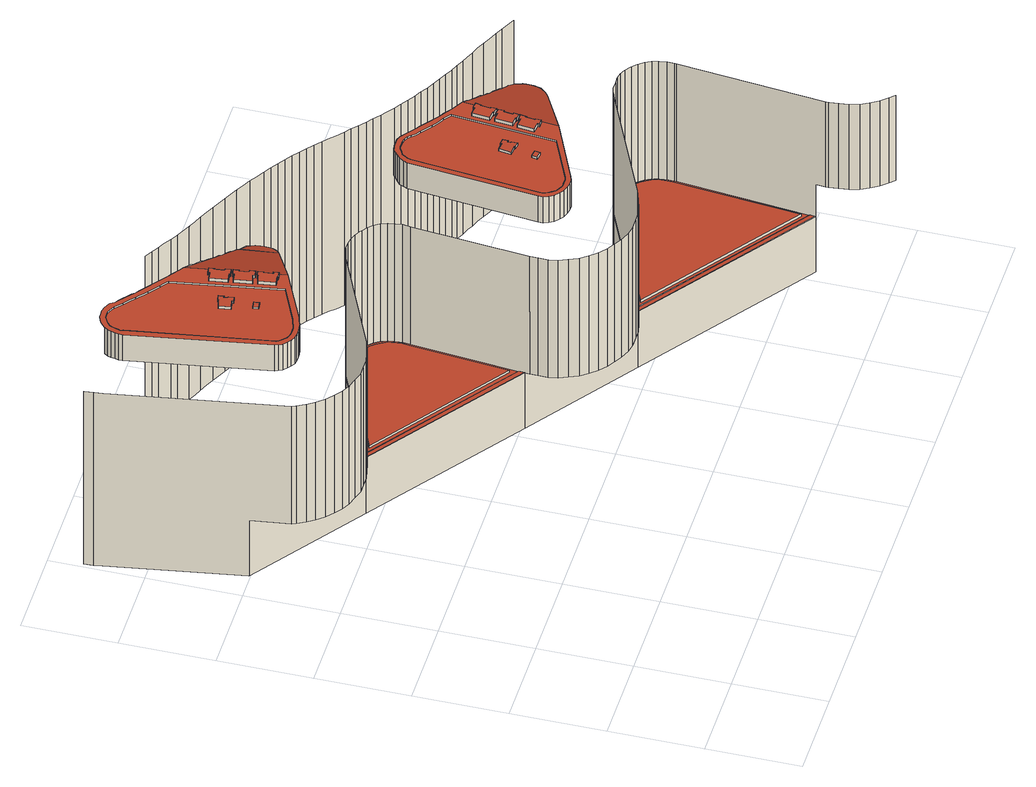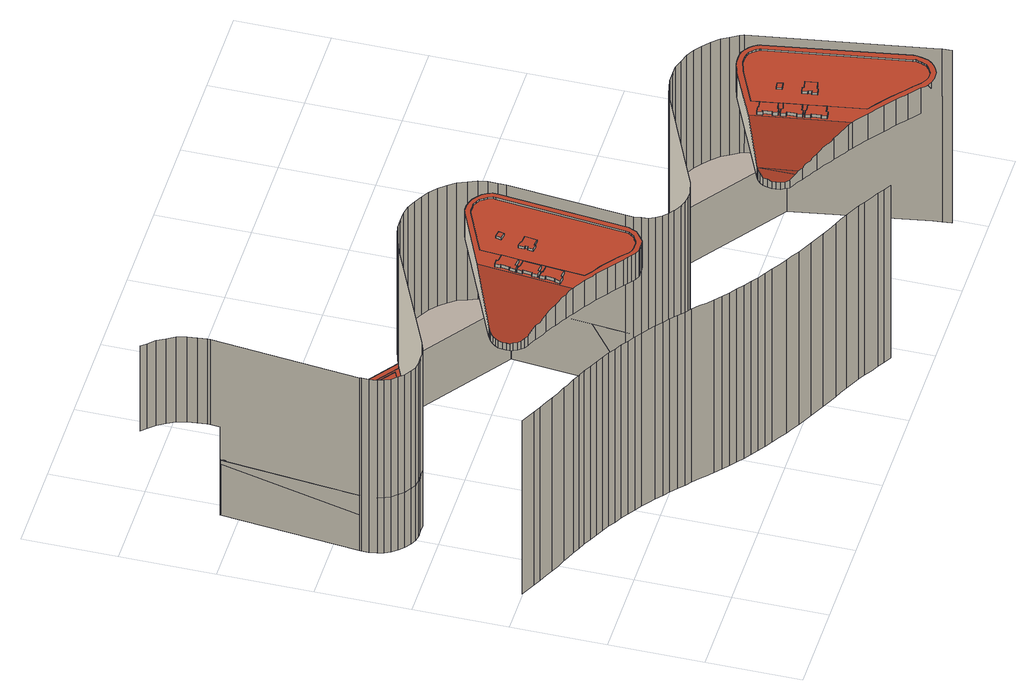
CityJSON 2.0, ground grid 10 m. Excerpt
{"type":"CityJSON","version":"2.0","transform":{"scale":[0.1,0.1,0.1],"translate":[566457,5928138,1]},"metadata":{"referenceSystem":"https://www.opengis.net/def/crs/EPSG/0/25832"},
"CityObjects":{
"building1":{"type":"Building","attributes":{"Grundfläche 2D":"8619.671251","Grundhöhe NN":"1.029"},"children":["building1-1","building1-2","building1-3","building1-4","building1-5","building1-6","building1-7","building1-8","building1-9","building1-10","building1-11","building1-12"],"geometry":[{"type":"MultiSurface","lod":"3","boundaries":[[[0,1,2,3]],[[3,2,4,5]],[[5,4,6,7]],[[7,6,8,9]],[[9,8,10,11]],[[12,13,1,0,14,15,16,17]],[[11,10,18,19]],[[19,18,20,21]],[[15,22,23,16]],[[21,20,24,25]],[[6,4,2,1,13,26,27,28,29,30,31,32,24,20,18,10,8]],[[25,24,32,33]],[[33,32,31,34]],[[35,36,37,38]],[[37,36,39,40]],[[40,39,41,42]],[[42,41,43,44]],[[45,46,47,48]],[[26,13,12,49]],[[50,51,46,45]],[[52,53,35,38]],[[43,54,55,44]],[[56,57,51,50]],[[34,31,30,58]],[[59,60,57,56]],[[54,61,62,55]],[[63,60,59,64]],[[65,63,64,66]],[[61,67,68,62]],[[48,47,69,70]],[[58,30,29,71]],[[72,65,66,73]],[[74,75,53,52]],[[67,76,77,68]],[[78,75,74,79]],[[80,72,73,81]],[[82,78,79,83]],[[84,82,83,85]],[[69,86,87,70]],[[76,88,89,77]],[[86,90,91,87]],[[92,80,81,93]],[[94,95,84,85]],[[90,96,97,91]],[[71,29,28,98]],[[96,99,100,97]],[[88,101,102,89]],[[103,92,93,104]],[[100,99,105,106]],[[106,105,107,108]],[[101,109,110,102]],[[111,103,104,112]],[[98,28,27,113]],[[96,90,86,69,47,46,51,57,60,63,65,72,80,92,103,111,114,115,116,117,118,119,120,121,122,123,124,125,126,127,128,129,130,131,132,133,134,135,136,107,105,99]],[[85,83,79,74,52,38,37,40,42,44,55,62,68,77,89,102,110,137,138,139,140,141,142,143,144,145,146,147,148,149,150,151,152,153,154,155,156,157,158,159,160,161,162,163,164,94],[108,165,166,167,168,169,170,171,172,173,174,175,176,177,178,179,180,181,182,183,184,185,186,187,112,104,93,81,73,66,64,59,56,50,45,48,70,87,91,97,100,106]],[[174,173,172,129,128,127]],[[114,111,112,187]],[[124,177,176,175,174,127,126,125]],[[188,155,154,153,152,189,190,191]],[[121,180,179,178,177,124,123,122]],[[192,193,194,189,152,151,150,149]],[[118,183,182,181,180,121,120,119]],[[195,196,197,192,149,148,147,146]],[[115,114,187,186]],[[115,186,185,184,183,118,117,116]],[[198,195,146,145,144,143,142,199,200,201]],[[202,203,204,205]],[[49,206,207,208,209,210,113,27,26]],[[26,211,212,208,207,206,49]],[[137,110,109,213,214]],[[215,199,142,141,140,139,138,216,217,218]],[[219,26,49,220]],[[221,216,138,222]],[[223,224,225,226,221,222,227,228,229,230]],[[205,204,231,232,233,234]],[[214,235,236,237,238,239,240,241,242,243,244,230,229,228,227,222,138,137]],[[245,246,247,248,249,223,230,244,243,242,241,240]],[[250,251,252,253,245,240,239,238,237,236]],[[254,255,256,257]],[[258,259,255,254]],[[257,256,260,261]],[[262,263,259,258]],[[261,260,264,265]],[[214,213,266,267]],[[268,269,263,262]],[[270,235,214]],[[266,271,272,267]],[[265,264,273,274]],[[275,276,207,208]],[[232,277,278,233]],[[271,279,280,272]],[[281,209,208,207,276,275]],[[282,283,284,285,250,236,235,270,286,287]],[[274,273,288,289]],[[290,291,292,293,294,287,286,270,214,267,272,280]],[[279,295,290,280]],[[219,296,297,298,299,300,301,302,303,304,305,306,307,308,309,275,208,212,211,26],[233,278,310,311,312,313,314,315,316,317,318,319,320,321,322,202,205,234]],[[290,295,323,291]],[[277,324,310,278]],[[309,325,276,275]],[[294,326,282,287]],[[291,323,327,292]],[[289,288,328,329]],[[293,330,326,294]],[[331,281,275,276,325,309]],[[332,333,334,335]],[[292,327,330,293]],[[324,336,311,310]],[[333,337,338,334]],[[308,339,325,309]],[[329,328,340,341]],[[342,331,309,325,339,308]],[[277,232,231,204,203,343,344,345,346,347,348,349,350,351,352,353,336,324]],[[264,260,256,255,259,263,269,219,354,355,356,357,358,359,360,340,328,288,273]],[[336,353,312,311]],[[220,219,269,268,361,297,362]],[[296,219,220,362,297]],[[307,363,339,308]],[[343,203,202,322]],[[364,342,308,339,363,307]],[[341,340,360,365]],[[338,337,366,367,368,369]],[[312,353,352,313]],[[306,370,363,307]],[[371,364,307,363,370,306]],[[313,352,351,350,315,314]],[[365,360,359,372]],[[367,373,374,368]],[[306,305,304,375,376,370]],[[304,377,378,371,306,370,376,375]],[[350,349,316,315]],[[349,348,317,316]],[[303,379,375,304]],[[321,344,343,322]],[[380,377,304,375,379,303]],[[320,345,344,321]],[[372,359,358,381]],[[317,348,347,318]],[[374,373,382,383,384,385]],[[319,346,345,320]],[[318,347,346,319]],[[302,386,379,303]],[[387,380,303,379,386,302]],[[361,388,298,389,362,297]],[[297,362,389,298]],[[390,391,392,393]],[[394,390,393,395]],[[301,396,386,302]],[[388,397,299,398,389,298]],[[399,387,302,386,396,301]],[[391,400,401,392]],[[298,389,398,299]],[[300,402,396,301]],[[397,403,300,402,398,299]],[[403,399,301,396,402,300]],[[299,398,402,300]],[[401,400,404,405]],[[354,219,220,406]],[[381,358,357,407]],[[408,409,410,411]],[[404,412,413,405]],[[410,409,414,415]],[[416,408,411,417]],[[418,416,417,419]],[[384,383,420,421,422,423]],[[412,424,425,413]],[[426,427,418,419]],[[428,429,427,426]],[[407,357,356,430]],[[425,424,431,432]],[[433,434,429,428]],[[432,431,435,436]],[[437,438,434,433]],[[422,421,439,440,441,442]],[[430,356,355,443]],[[435,444,445,436]],[[446,438,437,447]],[[414,448,449,415]],[[450,394,395,451]],[[452,443,355,354,453]],[[441,440,454,455,456,457]],[[406,458,459,460,461,452,453,354]],[[456,455,462,463,464,465]],[[450,451,466,467]],[[468,467,466,469]],[[448,470,471,449]],[[472,446,447,473]],[[470,474,475,471]],[[476,468,469,477]],[[464,463,478,479,480,481]],[[475,474,482,483]],[[484,476,477,485]],[[470,448,414,409,408,416,418,427,429,434,438,446,472,486,487,488,489,490,491,492,493,494,495,496,497,498,499,500,501,502,503,482,474]],[[483,482,503,504]],[[505,506,484,485]],[[503,502,507,504]],[[406,354,459,508,509,458]],[[480,479,510,511,512,513]],[[469,466,451,395,393,392,401,405,413,425,432,436,445,514,515,516,517,518,519,520,521,522,523,524,525,526,527,528,529,530,531,532,533,534,505,485,477],[507,535,536,537,538,539,540,541,542,543,544,545,546,547,548,549,550,473,447,437,433,428,426,419,417,411,410,415,449,471,475,483,504]],[[502,501,535,507]],[[534,551,506,505]],[[501,500,536,535]],[[533,552,551,534]],[[511,553,554,512]],[[536,500,499,537]],[[458,509,508,555,461,460,459]],[[556,552,533,532]],[[537,499,498,538]],[[553,557,558,554]],[[531,559,556,532]],[[538,498,497,539]],[[539,497,496,540]],[[530,560,559,531]],[[557,561,562,558]],[[529,563,560,530]],[[542,541,540,496,495,494]],[[550,486,472,473]],[[564,563,529,528]],[[561,565,566,562]],[[528,527,526,567,568,564]],[[491,545,544,543,542,494,493,492]],[[569,570,571,572]],[[565,573,574,566]],[[526,525,524,575,576,567]],[[573,577,578,574]],[[514,445,444,579,580]],[[488,548,547,546,545,491,490,489]],[[577,581,582,578]],[[575,524,523,522,521,583,584,585]],[[586,354,406,587]],[[549,548,488,487,486,550]],[[581,588,589,582]],[[583,521,520,519,518,590,591,592]],[[593,572,571,594]],[[595,589,588,596,597,598,599,600]],[[590,518,517,516,515,601,602,603]],[[598,604,605,599]],[[604,606,607,605]],[[608,609,601,515,610,611]],[[606,612,613,607]],[[612,614,615,613]],[[616,617,618,608,611,619,620,621]],[[614,622,623,615]],[[624,625,626,616,621,627,628,629]],[[630,631,632,633]],[[634,635,631,630]],[[623,622,636,637,638,639]],[[633,632,640,641]],[[642,643,635,634]],[[641,640,644,645]],[[646,647,643,642]],[[648,649,650,651,652,653,654,655,656,657,658,629,628,627,621,620,619,611,610,515,514,580,659,660,661,662,663,664]],[[645,644,665,666]],[[667,668,669,624,629,658,657,656]],[[637,670,671,638]],[[580,579,672,659]],[[666,665,673,674]],[[659,672,675,660]],[[670,676,677,671]],[[660,675,678,661]],[[679,680,681,667,656,655,654,653]],[[682,683,509,508]],[[569,684,685,570]],[[686,555,508,509,683,682]],[[661,678,687,662]],[[676,688,689,677]],[[690,691,692,693,694,695,696,697,698,699,700,701,702,682,508,459,354,586,703],[570,685,704,705,706,707,708,709,710,711,712,713,714,715,716,594,571]],[[687,717,663,662]],[[718,679,653,652]],[[663,717,719,664]],[[651,720,718,652]],[[688,721,722,689]],[[684,723,704,685]],[[702,724,683,682]],[[719,725,726,664]],[[726,648,664]],[[650,727,720,651]],[[728,686,682,683,724,702]],[[725,729,648,726]],[[730,727,650,649]],[[729,730,649,648]],[[716,731,593,594]],[[587,586,732,733,647,646,734,690,735]],[[721,736,737,722]],[[723,738,705,704]],[[701,739,724,702]],[[740,728,702,724,739,701]],[[703,586,587,735,690]],[[736,741,742,737]],[[723,684,569,572,593,731,743,744,745,746,747,748,749,750,751,752,738]],[[738,752,706,705]],[[700,753,739,701]],[[754,740,701,739,753,700]],[[741,755,756,742]],[[752,751,707,706]],[[699,757,753,700]],[[758,754,700,753,757,699]],[[755,759,760,756]],[[707,751,750,708]],[[698,761,757,699]],[[762,758,699,757,761,698]],[[708,750,749,709]],[[759,763,764,760]],[[697,765,761,698]],[[766,762,698,761,765,697]],[[709,749,748,710]],[[715,743,731,716]],[[748,747,711,710]],[[714,744,743,715]],[[696,767,765,697]],[[763,768,769,764]],[[770,766,697,765,767,696]],[[713,745,744,714]],[[711,747,746,712]],[[712,746,745,713]],[[734,771,691,772,735,690]],[[690,735,772,691]],[[695,773,767,696]],[[774,770,696,767,773,695]],[[771,775,692,776,772,691]],[[691,772,776,692]],[[694,777,773,695]],[[775,778,693,779,776,692]],[[780,774,695,773,777,694]],[[692,776,779,693]],[[693,779,777,694]],[[778,780,694,777,779,693]],[[768,781,782,769]],[[782,781,783,784,785,786]],[[785,784,787,788,789,790]],[[789,788,791,792,793,794]],[[792,795,796,793]],[[796,795,797,798,799,800]]],"semantics":{"surfaces":[{"type":"WallSurface"},{"type":"OuterCeilingSurface"},{"type":"RoofSurface"}],"values":[0,0,0,0,0,0,0,0,0,0,1,0,0,0,0,0,0,0,0,0,0,0,0,0,0,0,0,0,0,0,0,0,0,0,0,0,0,0,0,0,0,0,0,0,0,0,0,0,0,0,0,0,0,2,2,0,0,0,0,0,0,0,0,0,0,0,0,0,0,0,0,0,0,0,0,2,0,0,0,0,0,0,0,0,0,2,0,0,0,0,0,0,0,0,2,0,2,0,0,0,0,0,0,0,0,0,0,0,0,0,0,0,2,1,0,0,0,0,0,0,0,0,0,0,0,0,0,0,0,0,0,0,0,0,0,0,0,0,0,0,0,0,0,0,0,0,0,0,0,0,0,0,0,0,0,0,0,0,0,0,0,0,0,0,0,0,0,0,0,0,0,0,0,0,0,0,0,0,0,0,0,0,0,0,0,0,0,0,0,0,0,0,2,0,0,0,0,0,2,0,0,0,0,0,0,0,0,0,0,0,0,0,0,0,0,0,0,0,0,0,0,0,0,0,0,0,0,0,0,0,0,0,0,0,0,0,0,0,0,0,0,0,0,0,0,0,0,0,0,0,0,2,0,0,0,0,0,0,0,0,0,0,0,0,0,0,2,0,0,0,0,0,0,0,0,2,0,0,0,0,0,0,0,0,0,0,0,0,0,2,0,0,0,0,0,0,0,0,0,0,0,0,0,0,0,0,0,0,0,0,0,0,0,0,0,0,0,0,0,0,0,0,0,0,0,0,0,0,0,0,0,0,0]}}]},
"building1-1":{"type":"BuildingInstallation","parents":["building1"],"geometry":[{"type":"MultiSurface","lod":"3","boundaries":[[[801,802,803,804]],[[804,803,805,806]],[[803,802,807,805]],[[801,804,806,808]],[[802,801,808,807]]],"semantics":{"surfaces":[{"type":"RoofSurface"},{"type":"WallSurface"}],"values":[0,1,1,1,1]}}]},
"building1-2":{"type":"BuildingInstallation","parents":["building1"],"geometry":[{"type":"MultiSurface","lod":"3","boundaries":[[[809,810,811,812,813,814,815,816,817,818,819,820]],[[813,812,821,822]],[[814,813,822,823]],[[815,814,823,824]],[[816,815,824,825]],[[817,816,825,826]],[[818,817,826,827]],[[819,818,827,828]],[[820,819,828,829]],[[809,820,829,830]],[[810,809,830,831]],[[811,810,831,832]],[[812,811,832,821]]],"semantics":{"surfaces":[{"type":"RoofSurface"},{"type":"WallSurface"}],"values":[0,1,1,1,1,1,1,1,1,1,1,1,1]}}]},
"building1-3":{"type":"BuildingInstallation","parents":["building1"],"geometry":[{"type":"MultiSurface","lod":"3","boundaries":[[[833,834,835,836,837,838,839,840,841,842,843,844]],[[845,846,844,843]],[[846,847,833,844]],[[837,836,848,849]],[[849,850,838,837]],[[850,851,839,838]],[[851,852,840,839]],[[852,853,841,840]],[[853,854,842,841]],[[854,845,843,842]],[[847,855,834,833]],[[855,856,835,834]],[[836,835,856,848]]],"semantics":{"surfaces":[{"type":"RoofSurface"},{"type":"WallSurface"}],"values":[0,1,1,1,1,1,1,1,1,1,1,1,1]}}]},
"building1-4":{"type":"BuildingInstallation","parents":["building1"],"geometry":[{"type":"MultiSurface","lod":"3","boundaries":[[[857,858,859,860,861,862,863,864,865,866,867,868]],[[869,870,868,867]],[[871,872,861,860]],[[862,861,872,873]],[[873,874,863,862]],[[874,875,864,863]],[[875,876,865,864]],[[876,877,866,865]],[[877,869,867,866]],[[870,878,857,868]],[[878,879,858,857]],[[879,880,859,858]],[[860,859,880,871]]],"semantics":{"surfaces":[{"type":"RoofSurface"},{"type":"WallSurface"}],"values":[0,1,1,1,1,1,1,1,1,1,1,1,1]}}]},
"building1-5":{"type":"BuildingInstallation","parents":["building1"],"geometry":[{"type":"MultiSurface","lod":"3","boundaries":[[[881,882,883,884,885,886,887,888,889,890,891,892]],[[893,894,885,884]],[[886,885,894,895]],[[895,896,887,886]],[[896,897,888,887]],[[897,898,889,888]],[[898,899,890,889]],[[899,900,891,890]],[[900,901,892,891]],[[901,902,881,892]],[[882,881,902,903]],[[903,904,883,882]],[[904,893,884,883]]],"semantics":{"surfaces":[{"type":"RoofSurface"},{"type":"WallSurface"}],"values":[0,1,1,1,1,1,1,1,1,1,1,1,1]}}]},
"building1-6":{"type":"BuildingInstallation","parents":["building1"],"geometry":[{"type":"MultiSurface","lod":"3","boundaries":[[[905,906,907,908]],[[908,907,296,211]],[[211,26,905,908]],[[219,906,905,26]],[[906,219,296,907]]],"semantics":{"surfaces":[{"type":"RoofSurface"},{"type":"WallSurface"}],"values":[0,1,1,1,1]}}]},
"building1-7":{"type":"BuildingInstallation","parents":["building1"],"geometry":[{"type":"MultiSurface","lod":"3","boundaries":[[[909,910,911,912]],[[911,910,913,914]],[[910,909,915,913]],[[912,911,914,916]],[[909,912,916,915]]],"semantics":{"surfaces":[{"type":"RoofSurface"},{"type":"WallSurface"}],"values":[0,1,1,1,1]}}]},
"building1-8":{"type":"BuildingInstallation","parents":["building1"],"geometry":[{"type":"MultiSurface","lod":"3","boundaries":[[[917,918,919,920,921,922,923,924,925,926,927,928]],[[928,927,929,930]],[[921,920,931,932]],[[922,921,932,933]],[[923,922,933,934]],[[924,923,934,935]],[[925,924,935,936]],[[926,925,936,937]],[[927,926,937,929]],[[917,928,930,938]],[[918,917,938,939]],[[919,918,939,940]],[[920,919,940,931]]],"semantics":{"surfaces":[{"type":"RoofSurface"},{"type":"WallSurface"}],"values":[0,1,1,1,1,1,1,1,1,1,1,1,1]}}]},
"building1-9":{"type":"BuildingInstallation","parents":["building1"],"geometry":[{"type":"MultiSurface","lod":"3","boundaries":[[[941,942,943,944,945,946,947,948,949,950,951,952]],[[953,954,945,944]],[[954,955,946,945]],[[955,956,947,946]],[[948,947,956,957]],[[957,958,949,948]],[[958,959,950,949]],[[959,960,951,950]],[[960,961,952,951]],[[961,962,941,952]],[[942,941,962,963]],[[963,964,943,942]],[[964,953,944,943]]],"semantics":{"surfaces":[{"type":"RoofSurface"},{"type":"WallSurface"}],"values":[0,1,1,1,1,1,1,1,1,1,1,1,1]}}]},
"building1-10":{"type":"BuildingInstallation","parents":["building1"],"geometry":[{"type":"MultiSurface","lod":"3","boundaries":[[[732,965,966,460,453]],[[586,703,965,732]],[[459,460,966,965,703,967]],[[460,459,354,453]],[[354,586,732,453]]],"semantics":{"surfaces":[{"type":"RoofSurface"},{"type":"WallSurface"}],"values":[0,1,1,1,1]}}]},
"building1-11":{"type":"BuildingInstallation","parents":["building1"],"geometry":[{"type":"MultiSurface","lod":"3","boundaries":[[[968,969,970,971,972,973,974,975,976,977,978,979]],[[980,981,972,971]],[[973,972,981,982]],[[982,983,974,973]],[[983,984,975,974]],[[984,985,976,975]],[[985,986,977,976]],[[986,987,978,977]],[[987,988,979,978]],[[988,989,968,979]],[[989,990,969,968]],[[990,991,970,969]],[[971,970,991,980]]],"semantics":{"surfaces":[{"type":"RoofSurface"},{"type":"WallSurface"}],"values":[0,1,1,1,1,1,1,1,1,1,1,1,1]}}]},
"building1-12":{"type":"BuildingInstallation","parents":["building1"],"geometry":[{"type":"MultiSurface","lod":"3","boundaries":[[[992,993,994,995,996,997,998,999,1000,1001,1002,1003]],[[996,995,1004,1005]],[[997,996,1005,1006]],[[1006,1007,998,997]],[[1007,1008,999,998]],[[1008,1009,1000,999]],[[1009,1010,1001,1000]],[[1010,1011,1002,1001]],[[1011,1012,1003,1002]],[[1012,1013,992,1003]],[[1013,1014,993,992]],[[1014,1015,994,993]],[[1015,1004,995,994]]],"semantics":{"surfaces":[{"type":"RoofSurface"},{"type":"WallSurface"}],"values":[0,1,1,1,1,1,1,1,1,1,1,1,1]}}]}
},
"vertices":[
[37,460,228],[37,460,73],[39,456,73],[39,456,228],[44,447,73],[44,447,228],[49,439,73],[49,439,228],[56,431,73],[56,431,228],[64,424,73],[64,424,228],[31,502,0],[31,502,73],[7,645,228],[6,654,228],[6,654,0],[7,645,0],[72,418,73],[72,418,228],[81,413,73],[81,413,228],[5,664,228],[5,664,0],[91,410,73],[91,410,228],[151,415,73],[149,414,73],[141,411,73],[132,409,73],[122,407,73],[111,407,73],[101,407,73],[101,407,228],[111,407,228],[84,490,228],[85,487,228],[85,487,262],[84,490,262],[87,483,228],[87,483,262],[91,479,228],[91,479,262],[95,476,228],[95,476,262],[90,490,262],[90,490,260],[90,491,260],[90,491,262],[151,415,0],[92,487,262],[92,487,260],[59,639,262],[59,639,228],[99,474,228],[99,474,262],[95,484,262],[95,484,260],[122,407,228],[98,481,262],[98,481,260],[104,473,228],[104,473,262],[101,480,260],[101,480,262],[105,479,260],[105,479,262],[109,473,228],[109,473,262],[66,640,260],[66,640,262],[132,409,228],[109,479,260],[109,479,262],[59,643,262],[59,643,228],[114,473,228],[114,473,262],[60,647,228],[60,647,262],[113,479,260],[113,479,262],[61,651,228],[61,651,262],[62,655,228],[62,655,262],[65,643,260],[65,643,262],[119,474,228],[119,474,262],[66,646,260],[66,646,262],[117,480,260],[117,480,262],[65,659,262],[65,659,228],[67,649,260],[67,649,262],[141,411,228],[68,652,260],[68,652,262],[124,476,228],[124,476,262],[121,482,260],[121,482,262],[69,655,260],[69,655,262],[72,657,260],[72,657,262],[128,477,228],[128,477,262],[125,483,260],[125,483,262],[149,414,228],[167,502,260],[148,616,260],[147,617,260],[143,620,260],[139,623,260],[135,626,260],[131,629,260],[127,632,260],[123,635,260],[120,638,260],[116,641,260],[112,645,260],[108,648,260],[104,651,260],[100,655,260],[97,658,260],[95,659,260],[91,661,260],[88,662,260],[84,662,260],[80,662,260],[77,660,260],[74,659,260],[188,505,262],[172,607,262],[167,610,262],[163,613,262],[159,616,262],[155,619,262],[151,622,262],[147,625,262],[143,628,262],[139,631,262],[135,634,262],[131,637,262],[127,640,262],[123,643,262],[120,646,262],[116,649,262],[112,653,262],[108,656,262],[104,659,262],[101,663,262],[98,665,262],[93,667,262],[88,668,262],[83,668,262],[79,668,262],[75,666,262],[71,664,262],[68,662,262],[74,659,262],[77,660,262],[80,662,262],[84,662,262],[88,662,262],[91,661,262],[95,659,262],[97,658,262],[100,655,262],[104,651,262],[108,648,262],[112,645,262],[116,641,262],[120,638,262],[123,635,262],[127,632,262],[131,629,262],[135,626,262],[139,623,262],[143,620,262],[147,617,262],[148,616,262],[167,502,262],[104,659,228],[116,649,228],[112,653,228],[108,656,228],[127,640,228],[123,643,228],[120,646,228],[139,631,228],[135,634,228],[131,637,228],[143,628,228],[155,619,228],[151,622,228],[147,625,228],[311,312,73],[311,312,76],[166,416,76],[166,416,73],[261,465,0],[263,466,0],[263,466,73],[263,466,228],[261,465,228],[156,417,73],[261,465,73],[239,528,228],[239,528,242],[159,616,228],[172,607,228],[167,610,228],[163,613,228],[314,297,73],[314,297,0],[176,604,228],[176,604,261],[192,594,228],[188,597,228],[184,599,228],[180,602,228],[180,602,260],[184,599,258],[188,597,257],[192,594,256],[263,460,76],[265,461,76],[265,461,73],[263,460,73],[233,569,242],[229,572,243],[225,574,245],[221,577,246],[216,579,247],[212,582,249],[208,584,250],[204,586,252],[200,589,253],[196,592,254],[212,582,228],[208,584,228],[204,586,228],[200,589,228],[196,592,228],[229,572,228],[225,574,228],[221,577,228],[216,579,228],[316,263,228],[316,263,73],[320,254,73],[320,254,228],[314,273,228],[314,273,73],[324,244,73],[324,244,228],[314,283,228],[314,283,73],[330,236,73],[330,236,228],[242,530,228],[242,530,241],[314,292,228],[314,292,73],[237,567,240],[245,533,228],[245,533,240],[337,228,73],[337,228,228],[270,468,73],[270,468,0],[272,463,76],[272,463,73],[248,537,228],[248,537,238],[270,468,228],[245,563,228],[241,565,228],[237,567,228],[233,569,228],[241,565,239],[245,563,238],[345,221,73],[345,221,228],[249,541,238],[250,546,237],[250,550,237],[249,555,237],[247,559,237],[249,541,228],[315,303,73],[326,417,73],[327,425,73],[326,433,73],[325,440,73],[322,447,73],[318,453,73],[313,458,73],[307,462,73],[306,463,73],[299,467,73],[292,469,73],[285,470,73],[278,470,73],[278,465,73],[285,465,73],[291,464,73],[297,462,73],[303,458,73],[304,458,73],[310,454,73],[314,449,73],[317,444,73],[320,439,73],[321,432,73],[322,425,73],[321,417,73],[250,546,228],[278,465,76],[278,470,0],[247,559,228],[250,550,228],[353,216,73],[353,216,228],[249,555,228],[278,470,228],[215,658,228],[223,654,228],[223,654,0],[215,658,0],[285,465,76],[230,649,228],[230,649,0],[285,470,0],[362,211,73],[362,211,228],[285,470,228],[321,417,76],[322,425,76],[321,432,76],[320,439,76],[317,444,76],[314,449,76],[310,454,76],[304,458,76],[303,458,76],[297,462,76],[291,464,76],[431,213,73],[422,210,73],[413,207,73],[403,205,73],[393,205,73],[382,205,73],[372,207,73],[326,417,228],[326,417,0],[292,469,0],[292,469,228],[372,207,228],[238,645,228],[246,640,228],[246,640,0],[238,645,0],[299,467,0],[299,467,228],[382,205,228],[253,636,228],[253,636,0],[307,462,0],[306,463,0],[307,462,228],[306,463,228],[313,458,0],[313,458,228],[393,205,228],[261,632,228],[269,628,228],[269,628,0],[261,632,0],[318,453,0],[318,453,228],[327,425,228],[327,425,0],[366,292,228],[368,287,228],[368,287,262],[366,292,262],[366,297,228],[366,297,262],[322,447,0],[326,433,228],[326,433,0],[322,447,228],[371,282,228],[371,282,262],[325,440,0],[325,440,228],[376,278,228],[376,278,262],[431,213,0],[403,205,228],[374,289,260],[372,294,260],[372,294,262],[374,289,262],[380,275,228],[380,275,262],[372,297,260],[372,297,262],[376,286,260],[376,286,262],[379,282,260],[379,282,262],[277,624,228],[285,621,228],[285,621,0],[277,624,0],[386,273,228],[386,273,262],[383,280,262],[383,280,260],[387,278,262],[387,278,260],[413,207,228],[391,272,228],[391,272,262],[392,278,262],[392,278,260],[397,272,228],[397,272,262],[396,278,262],[396,278,260],[294,617,228],[302,613,228],[302,613,0],[294,617,0],[422,210,228],[402,274,228],[402,274,262],[400,279,260],[400,279,262],[386,433,260],[386,433,262],[380,435,228],[380,435,262],[431,213,228],[431,213,74],[310,609,228],[318,605,228],[318,605,0],[310,609,0],[436,215,0],[436,215,73],[436,215,74],[436,215,228],[326,601,228],[334,597,228],[334,597,0],[326,601,0],[382,439,262],[382,439,228],[384,444,228],[384,444,262],[387,437,260],[387,437,262],[451,302,260],[451,302,262],[389,440,260],[389,440,262],[388,447,228],[388,447,262],[342,592,228],[350,588,228],[350,588,0],[342,592,0],[391,443,260],[391,443,262],[392,450,228],[392,450,262],[461,412,260],[457,415,260],[453,418,260],[449,420,260],[444,423,260],[440,426,260],[436,429,260],[432,432,260],[428,435,260],[424,438,260],[420,442,260],[417,445,260],[413,447,260],[409,448,260],[406,448,260],[402,448,260],[398,447,260],[395,445,260],[395,445,262],[396,453,262],[396,453,228],[398,447,262],[563,273,73],[563,273,0],[358,583,228],[366,578,228],[366,578,0],[358,583,0],[472,305,262],[482,406,262],[477,409,262],[473,411,262],[468,414,262],[464,417,262],[460,420,262],[456,422,262],[452,425,262],[448,428,262],[444,431,262],[440,434,262],[436,437,262],[432,440,262],[428,443,262],[424,446,262],[420,449,262],[416,452,262],[411,454,262],[406,454,262],[401,454,262],[402,448,262],[406,448,262],[409,448,262],[413,447,262],[417,445,262],[420,442,262],[424,438,262],[428,435,262],[432,432,262],[436,429,262],[440,426,262],[444,423,262],[449,420,262],[453,418,262],[457,415,262],[461,412,262],[401,454,228],[406,454,228],[374,573,228],[374,573,0],[563,273,228],[411,454,228],[382,568,228],[382,568,0],[416,452,228],[420,449,228],[389,563,228],[389,563,0],[424,446,228],[428,443,228],[397,558,228],[397,558,0],[436,437,228],[432,440,228],[565,268,76],[565,268,73],[446,214,73],[446,214,76],[404,552,228],[404,552,0],[444,431,228],[440,434,228],[411,547,228],[411,547,0],[536,334,228],[536,334,241],[418,541,228],[418,541,0],[456,422,228],[452,425,228],[448,428,228],[614,81,73],[614,81,0],[425,535,228],[425,535,0],[468,414,228],[464,417,228],[460,420,228],[611,95,76],[611,95,73],[431,530,0],[431,530,228],[437,523,228],[444,517,228],[444,517,0],[437,523,0],[482,406,228],[477,409,228],[473,411,228],[451,512,228],[451,512,0],[457,506,228],[457,506,0],[490,401,228],[486,403,228],[486,403,261],[490,401,259],[464,500,228],[464,500,0],[471,495,228],[471,495,0],[503,394,228],[499,396,228],[494,398,228],[494,398,258],[499,396,256],[503,394,255],[478,489,228],[478,489,0],[515,387,228],[511,389,228],[507,391,228],[507,391,253],[511,389,252],[515,387,250],[615,47,228],[615,47,116],[618,37,116],[618,37,228],[614,57,228],[614,57,116],[485,484,228],[492,479,228],[492,479,0],[485,484,0],[623,28,116],[623,28,228],[613,67,228],[613,67,116],[628,19,116],[628,19,228],[613,70,228],[613,70,116],[551,360,237],[550,363,238],[548,367,238],[546,370,239],[543,373,240],[540,375,241],[537,376,242],[532,378,244],[528,380,246],[524,383,247],[520,385,249],[539,336,240],[542,338,239],[545,341,238],[548,344,238],[550,348,237],[551,352,237],[635,12,116],[635,12,228],[528,380,228],[524,383,228],[520,385,228],[499,474,228],[499,474,0],[539,336,228],[640,6,116],[640,6,228],[542,338,228],[507,469,228],[507,469,0],[545,341,228],[540,375,228],[537,376,228],[532,378,228],[571,276,73],[571,276,0],[572,271,76],[572,271,73],[571,276,228],[548,344,228],[514,464,228],[514,464,0],[629,227,73],[629,229,73],[629,237,73],[628,245,73],[626,252,73],[623,258,73],[618,264,73],[613,269,73],[606,274,73],[600,277,73],[593,278,73],[586,278,73],[578,278,73],[615,86,73],[579,273,73],[586,274,73],[592,273,73],[598,272,73],[604,269,73],[610,266,73],[615,261,73],[619,255,73],[622,250,73],[624,244,73],[624,237,73],[624,229,73],[624,227,73],[550,348,228],[543,373,228],[551,352,228],[546,370,228],[522,460,228],[522,460,0],[579,273,76],[578,278,0],[551,356,228],[551,356,237],[548,367,228],[578,278,228],[551,360,228],[550,363,228],[624,227,76],[614,81,74],[614,81,116],[629,227,228],[629,227,0],[529,455,228],[529,455,0],[586,274,76],[586,278,0],[586,278,228],[537,451,228],[537,451,0],[624,229,76],[624,237,76],[624,244,76],[622,250,76],[619,255,76],[615,261,76],[610,266,76],[604,269,76],[598,272,76],[592,273,76],[593,278,0],[593,278,228],[545,447,228],[545,447,0],[600,277,0],[600,277,228],[553,443,228],[553,443,0],[606,274,0],[606,274,228],[561,439,228],[561,439,0],[613,269,0],[613,269,228],[618,264,0],[569,436,228],[569,436,0],[618,264,228],[629,229,228],[629,229,0],[623,258,0],[623,258,228],[629,237,228],[629,237,0],[626,252,0],[628,245,228],[628,245,0],[626,252,228],[577,432,228],[577,432,0],[585,429,228],[591,426,228],[591,426,0],[585,429,0],[600,423,228],[608,419,228],[608,419,0],[600,423,0],[616,415,228],[625,411,228],[625,411,0],[616,415,0],[633,407,228],[633,407,0],[641,403,228],[649,399,228],[649,399,0],[641,403,0],
[133,526,262],[134,520,262],[141,521,262],[140,527,262],[141,521,260],[140,527,260],[134,520,260],[133,526,260],
[139,563,263],[133,562,263],[133,561,263],[124,559,263],[126,546,263],[135,548,263],[135,546,263],[141,547,263],[140,553,263],[139,553,263],[138,557,263],[140,557,263],[124,559,260],[126,546,260],[135,548,260],[135,546,260],[141,547,260],[140,553,260],[139,553,260],[138,557,260],[140,557,260],[139,563,260],[133,562,260],[133,561,260],
[181,534,266],[175,533,266],[175,532,266],[167,530,266],[170,512,266],[178,513,266],[178,512,266],[185,513,266],[184,519,266],[182,518,266],[181,528,266],[182,528,266],[181,528,262],[182,528,262],[181,534,262],[167,530,262],[170,512,262],[178,513,262],[178,512,262],[185,513,262],[184,519,262],[182,518,262],[175,533,262],[175,532,262],
[177,558,266],[171,557,266],[171,555,266],[163,554,266],[166,535,266],[174,537,266],[175,535,266],[181,536,266],[180,542,266],[178,542,266],[177,552,266],[178,552,266],[177,552,262],[178,552,262],[163,554,262],[166,535,262],[174,537,262],[175,535,262],[181,536,262],[180,542,262],[178,542,262],[177,558,262],[171,557,262],[171,555,262],
[173,582,266],[167,581,266],[167,579,266],[159,578,266],[162,559,266],[170,560,266],[171,559,266],[177,560,266],[176,566,266],[174,566,266],[173,576,266],[174,576,266],[159,578,262],[162,559,262],[170,560,262],[171,559,262],[177,560,262],[176,566,262],[174,566,262],[173,576,262],[174,576,262],[173,582,262],[167,581,262],[167,579,262],
[151,415,74],[314,297,74],[315,303,74],[156,417,74],
[421,313,263],[428,312,263],[429,318,263],[422,319,263],[428,312,260],[429,318,260],[421,313,260],[422,319,260],
[437,353,263],[431,354,263],[431,352,263],[423,353,263],[421,340,263],[430,339,263],[430,338,263],[436,337,263],[436,344,263],[435,344,263],[435,347,263],[437,347,263],[435,347,260],[437,347,260],[423,353,260],[421,340,260],[430,339,260],[430,338,260],[436,337,260],[436,344,260],[435,344,260],[437,353,260],[431,354,260],[431,352,260],
[474,345,266],[468,345,266],[468,343,266],[459,344,266],[457,326,266],[466,325,266],[466,323,266],[472,323,266],[472,329,266],[471,329,266],[472,339,266],[473,338,266],[459,344,262],[457,326,262],[466,325,262],[466,323,262],[472,323,262],[472,329,262],[471,329,262],[472,339,262],[473,338,262],[474,345,262],[468,345,262],[468,343,262],
[615,86,74],[437,215,74],[437,215,73],
[476,368,266],[470,369,266],[470,367,266],[462,368,266],[460,349,266],[468,348,266],[468,347,266],[474,346,266],[475,352,266],[473,352,266],[474,362,266],[476,362,266],[462,368,262],[460,349,262],[468,348,262],[468,347,262],[474,346,262],[475,352,262],[473,352,262],[474,362,262],[476,362,262],[476,368,262],[470,369,262],[470,367,262],
[479,392,266],[473,393,266],[472,391,266],[464,392,266],[462,373,266],[471,372,266],[470,371,266],[477,370,266],[477,376,266],[476,376,266],[477,386,266],[478,386,266],[464,392,262],[462,373,262],[471,372,262],[470,371,262],[477,370,262],[477,376,262],[476,376,262],[477,386,262],[478,386,262],[479,392,262],[473,393,262],[472,391,262]
]}
